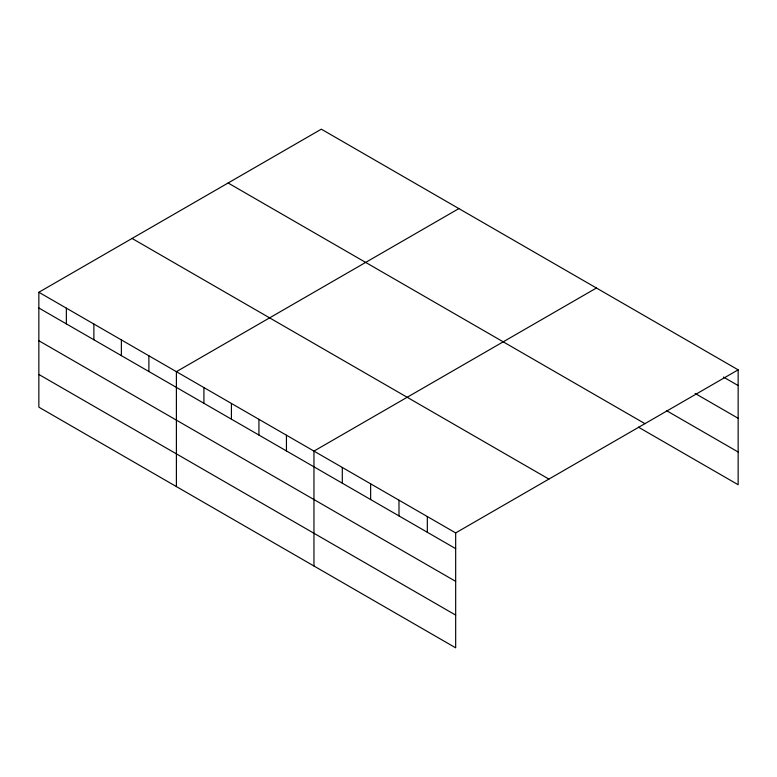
<?xml version="1.0" encoding="UTF-8"?>
<svg xmlns="http://www.w3.org/2000/svg" width="777" height="777" viewBox="0 0 777 777"><rect width="100%" height="100%" fill="white"/><g stroke="black" fill="none" stroke-linecap="round" stroke-linejoin="round"><path stroke-width="1.17" d="M455.672 581.371L455.672 532.915L38.85 292.269L38.85 407.167L455.672 647.824L455.672 581.371L38.85 340.724M638.422 427.156L738.15 484.731L738.15 369.833L321.328 129.176L38.85 292.269M458.877 208.595L176.398 371.678L176.398 486.587M596.435 288.005L313.957 451.097L313.957 565.996M455.672 532.915L738.15 369.833M723.455 377.068L738.15 385.557M695.114 393.434L738.15 418.288M666.763 410.79L738.15 452M228.108 182.993L644.929 423.65M132.071 238.452L548.892 479.098M38.85 307.993L455.672 548.64M38.85 374.446L455.672 615.093M427.331 516.55L427.331 532.274M398.989 500.184L398.989 515.918M370.639 483.828L370.639 499.553M342.298 467.463L342.298 483.187M286.441 435.217L286.441 450.942M258.935 419.327L258.935 435.052M231.42 403.448L231.42 419.172M203.914 387.568L203.914 403.292M148.893 355.798L148.893 371.523M121.377 339.918L121.377 355.643M93.871 324.028L93.871 339.763M66.356 308.148L66.356 323.873"/></g></svg>
